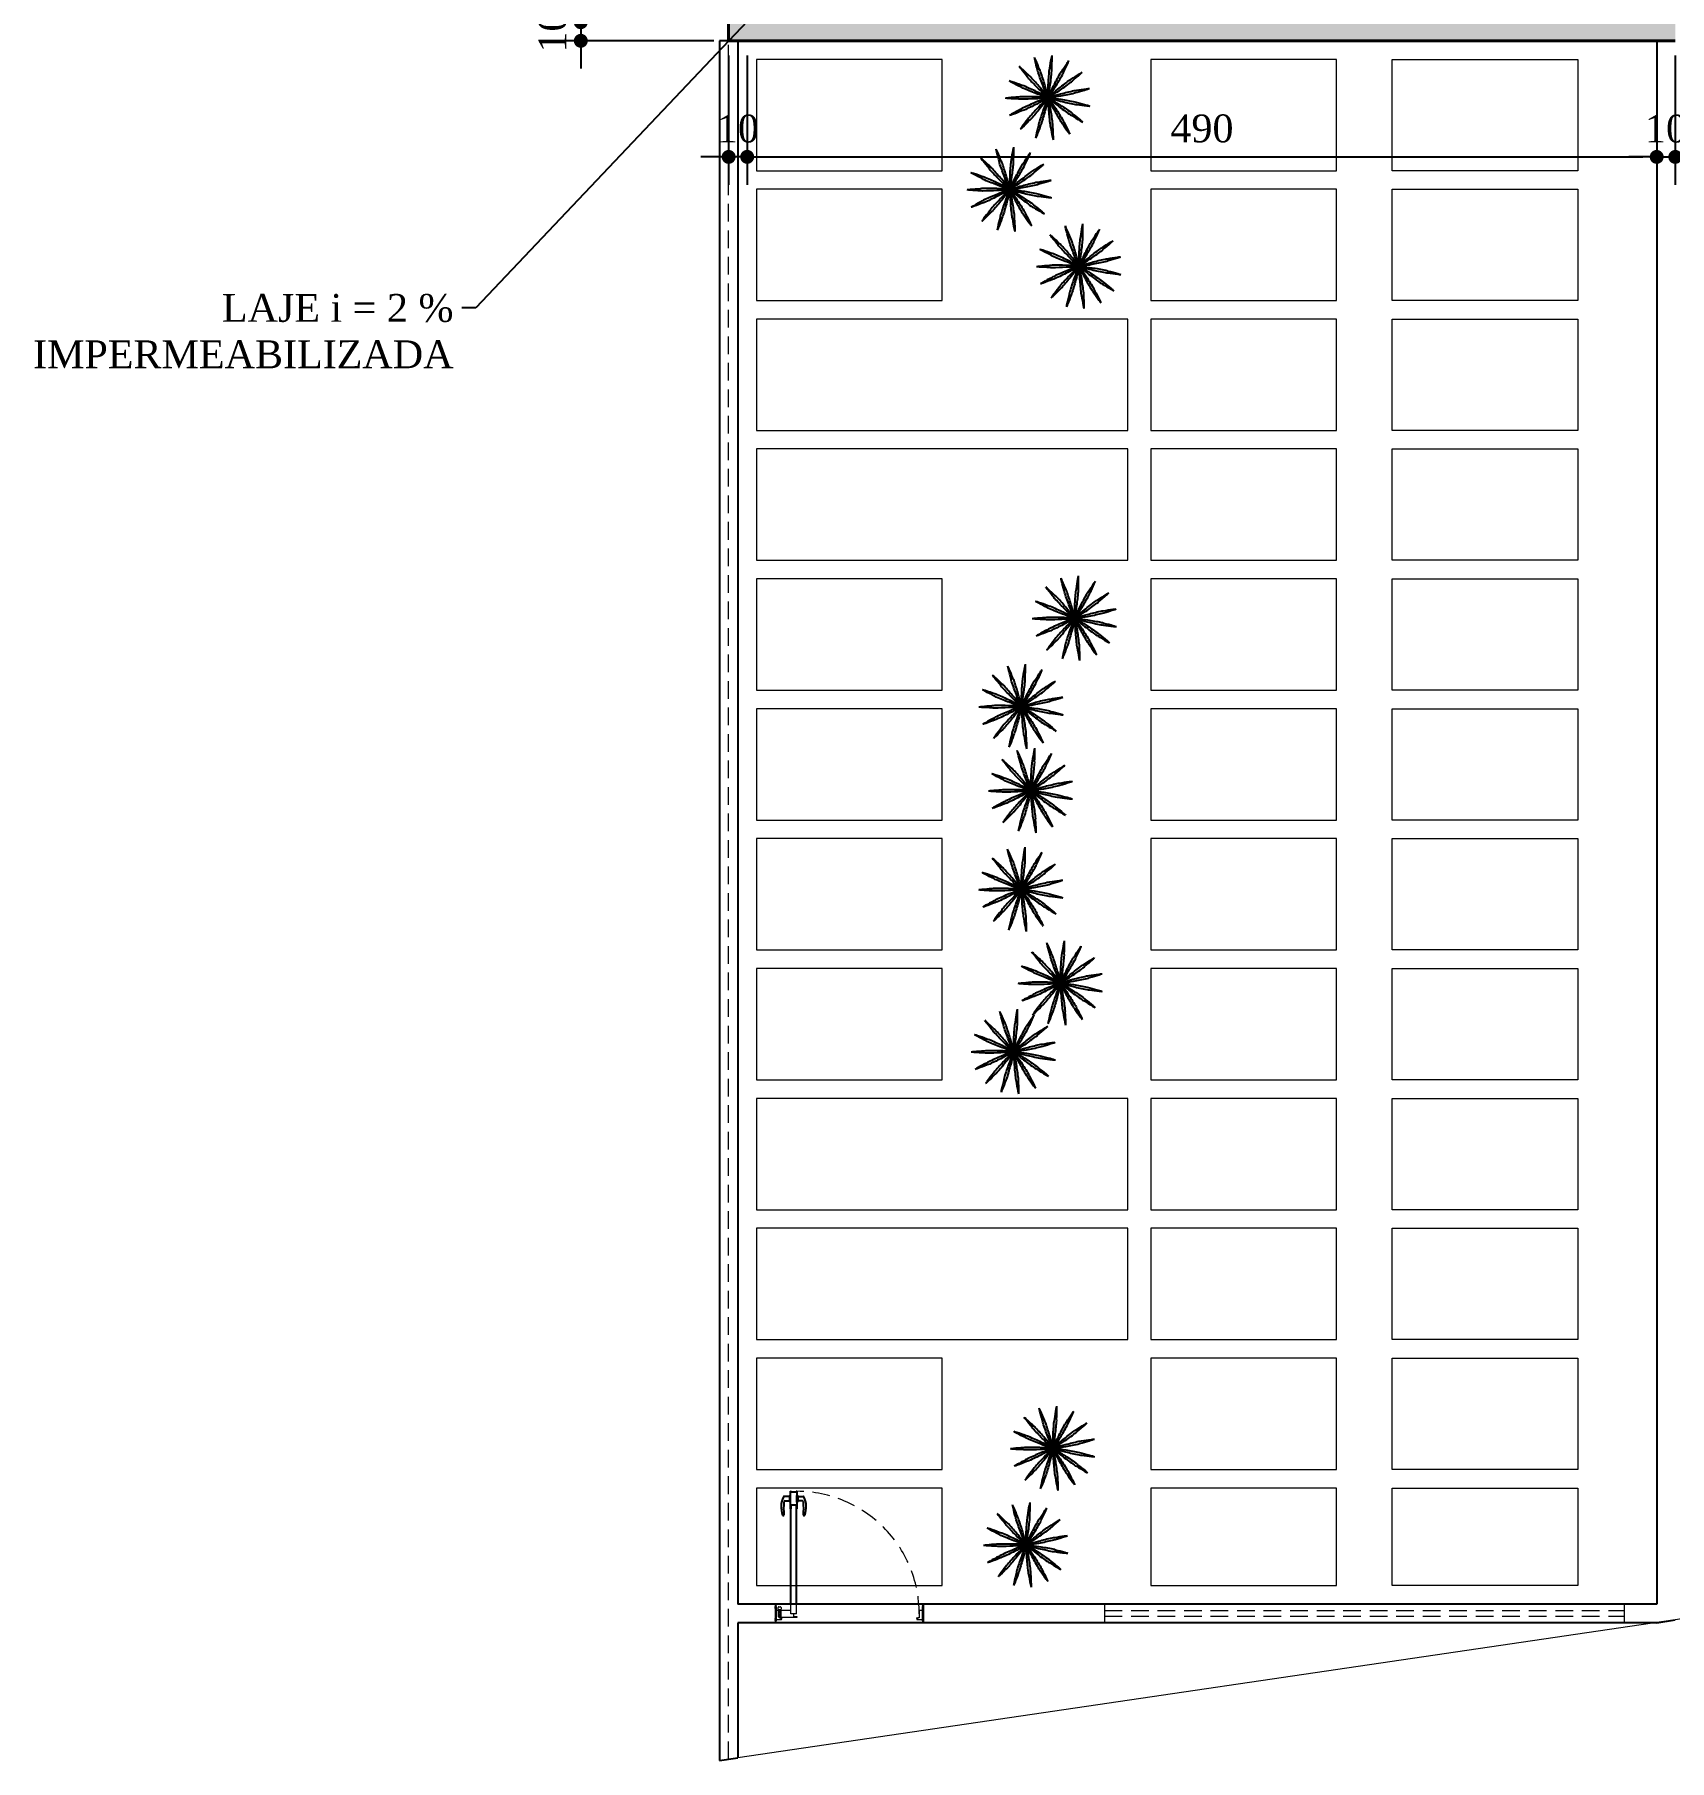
# Model space of a CAD drawing. Header units: millimetres. Extents: x 81693 to 98868, y 6565 to 11437.
# Drawn here: x 92708 to 93295, y 8517 to 9137 of the extents above; entities that cross this region are included whole.
import ezdxf
from ezdxf import colors
from ezdxf.entities.mleader import LeaderData, LeaderLine
from ezdxf.math import Vec2, Vec3

# ---------------------------------------------------------------- set-up
doc = ezdxf.new("R2010")
doc.units = ezdxf.units.MM
doc.linetypes.add('HIDDEN', pattern=[9.525, 6.35, -3.175])
for name, color, linetype, lineweight in [('Cotas', 12, 'Continuous', 5), ('Hachura', 1, 'Continuous', 9), ('Parede Corte', 4, 'Continuous', 40), ('Pilares Sub-solo', 7, 'Continuous', 70), ('Pisos Externos', 15, 'Continuous', 9), ('Projeção Janela', 15, 'HIDDEN', 9), ('Projeção Portas', 55, 'HIDDEN', 5), ('Projeção Viga', 1, 'HIDDEN', 9)]:
    doc.layers.add(name, color=color, linetype=linetype, lineweight=lineweight)
for name, color, linetype in [('Hachuria - Moveis', 1, 'Continuous'), ('MOLHO', 114, 'Continuous'), ('Piso', 55, 'Continuous')]:
    doc.layers.add(name, color=color, linetype=linetype)
doc.styles.add('Valéria', font='romantic.ttf', dxfattribs={"height": 10})
doc.dimstyles.new('Cota - 75', dxfattribs={"dimtxt": 10, "dimasz": 5, "dimexe": 10, "dimexo": 12, "dimgap": 5, "dimtad": 1, "dimlfac": 1.5, "dimzin": 9, "dimtxsty": 'Valéria', "dimblk": 'DOT', "dimcen": 0, "dimclrd": 12, "dimclre": 12, "dimclrt": 2, "dimazin": 2, "dimtfac": 1, "dimtix": 1, "dimtmove": 0, "dimatfit": 3, "dimldrblk": 'DOT', "dimfxl": 1, "dimarcsym": 0})

# ---------------------------------------------------------------- blocks, each defined once
blk = doc.blocks.new('MOLHO2')
for points in [[(-0.205, 0.41, 0.04965), (-0.231, 0.447, 0.013329), (-0.323, 0.589, 0.009979), (-0.353, 0.63, 0.607526)], [(-0.242, 0.389, -0.04965), (-0.26, 0.431, -0.013329), (-0.333, 0.583, -0.009979), (-0.353, 0.63, -0.607526)], [(-0.063, 0.454, -0.04965), (-0.063, 0.499, -0.013329), (-0.067, 0.668, -0.009979), (-0.066, 0.719, -0.607526)], [(-0.021, 0.458, 0.04965), (-0.03, 0.502, 0.013329), (-0.056, 0.669, 0.009979), (-0.066, 0.719, 0.607526)], [(0.127, 0.44, -0.04965), (0.146, 0.482, -0.013329), (0.21, 0.638, -0.009979), (0.232, 0.684, -0.607526)], [(0.167, 0.427, 0.04965), (0.177, 0.471, 0.013329), (0.221, 0.634, 0.009979), (0.232, 0.684, 0.607526)], [(-0.354, 0.291, 0.04965), (-0.393, 0.314, 0.013329), (-0.535, 0.406, 0.009979), (-0.579, 0.432, 0.607526)], [(-0.379, 0.257, -0.04965), (-0.413, 0.288, -0.013329), (-0.542, 0.397, -0.009979), (-0.579, 0.432, -0.607526)], [(0, 0, -0.009979), (-0.03, 0.041, -0.013329), (-0.122, 0.183, -0.009462), (-0.242, 0.389, -0.009462)], [(0, 0, 0.009979), (-0.02, 0.047, 0.013329), (-0.093, 0.199, 0.009462), (-0.205, 0.41, 0.009462)], [(0, 0, -0.009979), (-0.01, 0.05, -0.013329), (-0.037, 0.217, -0.009462), (-0.063, 0.454, -0.009462)], [(0, 0, 0.009979), (0.001, 0.051, 0.013329), (-0.004, 0.22, 0.009462), (-0.021, 0.458, 0.009462)], [(0, 0, -0.009979), (0.011, 0.05, -0.013329), (0.055, 0.213, -0.009462), (0.127, 0.44, -0.009462)], [(0, 0, 0.009979), (0.022, 0.046, 0.013329), (0.086, 0.202, 0.009462), (0.167, 0.427, 0.009462)], [(0, 0, -0.009979), (0.03, 0.041, -0.013329), (0.137, 0.172, -0.009462), (0.295, 0.35, -0.009462)], [(0, 0, 0.009979), (0.038, 0.033, 0.013329), (0.161, 0.15, 0.009462), (0.326, 0.322, 0.009462)], [(0.295, 0.35, -0.04965), (0.329, 0.381, -0.013329), (0.452, 0.497, -0.009979), (0.49, 0.531, -0.607526)], [(0.326, 0.322, 0.04965), (0.353, 0.358, 0.013329), (0.46, 0.49, 0.009979), (0.49, 0.531, 0.607526)], [(-0.451, 0.08, -0.04965), (-0.494, 0.095, -0.013329), (-0.656, 0.143, -0.009979), (-0.705, 0.159, -0.607526)], [(-0.442, 0.121, 0.04965), (-0.487, 0.127, 0.013329), (-0.654, 0.154, 0.009979), (-0.705, 0.159, 0.607526)], [(0, 0, -0.009979), (-0.051, 0.006, -0.013329), (-0.218, 0.032, -0.009462), (-0.451, 0.08, -0.009462)], [(0, 0, 0.009979), (-0.048, 0.017, 0.013329), (-0.21, 0.064, 0.009462), (-0.442, 0.121, 0.009462)], [(0, 0, -0.009979), (-0.044, 0.026, -0.013329), (-0.186, 0.118, -0.009462), (-0.379, 0.257, -0.009462)], [(0, 0, 0.009979), (-0.037, 0.035, 0.013329), (-0.166, 0.144, 0.009462), (-0.354, 0.291, 0.009462)], [(0, 0, -0.009979), (0.044, 0.025, -0.013329), (0.195, 0.102, -0.009462), (0.412, 0.2, -0.009462)], [(0, 0, 0.009979), (0.049, 0.015, 0.013329), (0.208, 0.071, 0.009462), (0.429, 0.161, 0.009462)], [(0, 0, -0.009979), (0.051, 0.005, -0.013329), (0.22, 0.014, -0.009462), (0.458, 0.015, -0.009462)], [(0.412, 0.2, -0.04965), (0.455, 0.214, -0.013329), (0.615, 0.271, -0.009979), (0.664, 0.285, -0.607526)], [(0.429, 0.161, 0.04965), (0.469, 0.183, 0.013329), (0.619, 0.26, 0.009979), (0.664, 0.285, 0.607526)], [(0.458, 0.015, -0.04965), (0.503, 0.01, -0.013329), (0.672, -0.003, -0.009979), (0.722, -0.009, -0.607526)], [(-0.453, -0.069, 0.04965), (-0.496, -0.082, 0.013329), (-0.66, -0.126, 0.009979), (-0.708, -0.141, 0.607526)], [(-0.445, -0.11, -0.04965), (-0.49, -0.114, -0.013329), (-0.658, -0.137, -0.009979), (-0.708, -0.141, -0.607526)], [(-0.386, -0.247, 0.04965), (-0.42, -0.277, 0.013329), (-0.552, -0.383, 0.009979), (-0.59, -0.417, 0.607526)], [(-0.362, -0.281, -0.04965), (-0.401, -0.304, -0.013329), (-0.545, -0.392, -0.009979), (-0.59, -0.417, -0.607526)], [(0, 0, 0.009979), (-0.051, -0.004, 0.013329), (-0.218, -0.027, 0.009462), (-0.453, -0.069, 0.009462)], [(0, 0, -0.009979), (-0.048, -0.015, -0.013329), (-0.212, -0.059, -0.009462), (-0.445, -0.11, -0.009462)], [(0, 0, 0.009979), (-0.045, -0.025, 0.013329), (-0.189, -0.113, 0.009462), (-0.386, -0.247, 0.009462)], [(0, 0, -0.009979), (-0.038, -0.034, -0.013329), (-0.17, -0.14, -0.009462), (-0.362, -0.281, -0.009462)], [(0, 0, 0.009979), (-0.031, -0.041, 0.013329), (-0.126, -0.18, 0.009462), (-0.252, -0.383, 0.009462)], [(0, 0, -0.009979), (-0.021, -0.046, -0.013329), (-0.098, -0.197, -0.009462), (-0.216, -0.404, -0.009462)], [(0, 0, 0.009979), (-0.012, -0.05, 0.013329), (-0.042, -0.216, 0.009462), (-0.075, -0.452, 0.009462)], [(0, 0, -0.009979), (0, -0.051, -0.013329), (-0.009, -0.22, -0.009462), (-0.033, -0.457, -0.009462)], [(0, 0, -0.009979), (0.038, -0.034, -0.013329), (0.157, -0.154, -0.009462), (0.318, -0.33, -0.009462)], [(0, 0, 0.009979), (0.05, -0.006, 0.013329), (0.219, -0.019, 0.009462), (0.457, -0.027, 0.009462)], [(0, 0, 0.009979), (0.044, -0.026, 0.013329), (0.192, -0.107, 0.009462), (0.407, -0.211, 0.009462)], [(0, 0, -0.009979), (0.048, -0.016, -0.013329), (0.206, -0.077, -0.009462), (0.425, -0.172, -0.009462)], [(0, 0, 0.009979), (0.029, -0.042, 0.013329), (0.132, -0.176, 0.009462), (0.286, -0.358, 0.009462)], [(0, 0, 0.009979), (0.01, -0.05, 0.013329), (0.049, -0.214, 0.009462), (0.116, -0.443, 0.009462)], [(0, 0, -0.009979), (0.02, -0.047, -0.013329), (0.081, -0.205, -0.009462), (0.156, -0.431, -0.009462)], [(0.407, -0.211, 0.04965), (0.45, -0.225, 0.013329), (0.608, -0.286, 0.009979), (0.656, -0.302, 0.607526)], [(0.425, -0.172, -0.04965), (0.464, -0.195, -0.013329), (0.612, -0.276, -0.009979), (0.656, -0.302, -0.607526)], [(0.457, -0.027, 0.04965), (0.503, -0.023, 0.013329), (0.672, -0.014, 0.009979), (0.722, -0.009, 0.607526)], [(-0.252, -0.383, 0.04965), (-0.271, -0.424, 0.013329), (-0.348, -0.575, 0.009979), (-0.369, -0.621, 0.607526)], [(-0.216, -0.404, -0.04965), (-0.243, -0.441, -0.013329), (-0.338, -0.58, -0.009979), (-0.369, -0.621, -0.607526)], [(-0.075, -0.452, 0.04965), (-0.075, -0.497, 0.013329), (-0.084, -0.666, 0.009979), (-0.085, -0.717, 0.607526)], [(-0.033, -0.457, -0.04965), (-0.043, -0.501, -0.013329), (-0.073, -0.668, -0.009979), (-0.085, -0.717, -0.607526)], [(0.116, -0.443, 0.04965), (0.133, -0.485, 0.013329), (0.194, -0.643, 0.009979), (0.214, -0.69, 0.607526)], [(0.156, -0.431, -0.04965), (0.165, -0.475, -0.013329), (0.205, -0.64, -0.009979), (0.214, -0.69, -0.607526)], [(0.286, -0.358, 0.04965), (0.319, -0.389, 0.013329), (0.439, -0.509, 0.009979), (0.476, -0.543, 0.607526)], [(0.318, -0.33, -0.04965), (0.344, -0.367, -0.013329), (0.447, -0.501, -0.009979), (0.476, -0.543, -0.607526)]]:
    blk.add_lwpolyline(points, format="xyb")
blk = doc.blocks.new('VEG3')
at = {"layer": 'MOLHO', "xscale": 0.6290189251151159, "yscale": 0.6290189251151159, "zscale": 0.6290189251151159}
blk.add_blockref('MOLHO2', (-0.121, 0.067), dxfattribs=at)
blk = doc.blocks.new('_Dot')
at = {"color": 0, "linetype": 'ByBlock', "lineweight": -2}
blk.add_line((-0.5, 0), (-1, 0), dxfattribs=at)
at = {"color": 0, "linetype": 'ByBlock', "const_width": 0.5}
blk.add_lwpolyline([(-0.25, 0, 1), (0.25, 0, 1)], format="xyb", close=True, dxfattribs=at)
blk = doc.blocks.new('*D274')
at = {"layer": 'Cotas', "color": 12, "lineweight": -2, "transparency": 16777216}
for p, q in [((92904.45, 9146.39), (92904.45, 9151.39)), ((92952.23, 9141.39), (92894.45, 9141.39)), ((92904.45, 9141.39), (92904.45, 9134.72)), ((92952.23, 9134.72), (92894.45, 9134.72)), ((92904.45, 9129.72), (92904.45, 9124.72))]:
    blk.add_line(p, q, dxfattribs=at)
at = {"layer": 'Defpoints', "color": 0, "transparency": 16777216}
for p in [(92964.23, 9141.39), (92904.45, 9134.72), (92964.23, 9134.72)]:
    blk.add_point(p, dxfattribs=at)
at = {"layer": 'Cotas', "color": 12, "lineweight": -2, "transparency": 16777216, "xscale": 5, "yscale": 5, "zscale": 5}
for p, rotation in [((92904.45, 9141.39), 270), ((92904.45, 9134.72), 90)]:
    blk.add_blockref('_Dot', p, dxfattribs=dict(at, rotation=rotation))
at = {"layer": 'Cotas', "color": 2, "transparency": 16777216, "insert": (92894.34, 9138.05), "char_height": 10, "attachment_point": 5, "rotation": 90, "style": 'Valéria'}
blk.add_mtext('10', dxfattribs=at)
blk = doc.blocks.new('*D275')
at = {"layer": 'Cotas', "color": 12, "lineweight": -2, "transparency": 16777216}
for p, q in [((92964.23, 9129.39), (92964.23, 9083.01)), ((93290.89, 9129.39), (93290.89, 9083.01)), ((92969.23, 9093.01), (93285.89, 9093.01))]:
    blk.add_line(p, q, dxfattribs=at)
at = {"layer": 'Defpoints', "color": 0, "transparency": 16777216}
for p in [(92964.23, 9141.39), (93290.89, 9141.39), (93290.89, 9093.01)]:
    blk.add_point(p, dxfattribs=at)
at = {"layer": 'Cotas', "color": 12, "lineweight": -2, "transparency": 16777216, "xscale": 5, "yscale": 5, "zscale": 5, "rotation": 180}
blk.add_blockref('_Dot', (92964.23, 9093.01), dxfattribs=at)
at = {"layer": 'Cotas', "color": 12, "lineweight": -2, "transparency": 16777216, "xscale": 5, "yscale": 5, "zscale": 5}
blk.add_blockref('_Dot', (93290.89, 9093.01), dxfattribs=at)
at = {"layer": 'Cotas', "color": 2, "transparency": 16777216, "insert": (93127.56, 9103.18), "char_height": 10, "attachment_point": 5, "style": 'Valéria'}
blk.add_mtext('490', dxfattribs=at)
blk = doc.blocks.new('*D276')
at = {"layer": 'Cotas', "color": 12, "lineweight": -2, "transparency": 16777216}
for p, q in [((92957.56, 9129.39), (92957.56, 9083.01)), ((92964.23, 9129.39), (92964.23, 9083.01)), ((92952.56, 9093.01), (92947.56, 9093.01)), ((92964.23, 9093.01), (92957.56, 9093.01)), ((92969.23, 9093.01), (92974.23, 9093.01))]:
    blk.add_line(p, q, dxfattribs=at)
at = {"layer": 'Defpoints', "color": 0, "transparency": 16777216}
for p in [(92957.56, 9141.39), (92964.23, 9141.39), (92957.56, 9093.01)]:
    blk.add_point(p, dxfattribs=at)
at = {"layer": 'Cotas', "color": 12, "lineweight": -2, "transparency": 16777216, "xscale": 5, "yscale": 5, "zscale": 5}
blk.add_blockref('_Dot', (92957.56, 9093.01), dxfattribs=at)
at = {"layer": 'Cotas', "color": 12, "lineweight": -2, "transparency": 16777216, "xscale": 5, "yscale": 5, "zscale": 5, "rotation": 180}
blk.add_blockref('_Dot', (92964.23, 9093.01), dxfattribs=at)
at = {"layer": 'Cotas', "color": 2, "transparency": 16777216, "insert": (92960.89, 9103.12), "char_height": 10, "attachment_point": 5, "style": 'Valéria'}
blk.add_mtext('10', dxfattribs=at)
blk = doc.blocks.new('*D277')
at = {"layer": 'Cotas', "color": 12, "lineweight": -2, "transparency": 16777216}
for p, q in [((93290.89, 9129.39), (93290.89, 9083.01)), ((93297.56, 9129.39), (93297.56, 9083.01)), ((93285.89, 9093.01), (93280.89, 9093.01)), ((93290.89, 9093.01), (93297.56, 9093.01)), ((93302.56, 9093.01), (93307.56, 9093.01))]:
    blk.add_line(p, q, dxfattribs=at)
at = {"layer": 'Defpoints', "color": 0, "transparency": 16777216}
for p in [(93290.89, 9141.39), (93297.56, 9141.39), (93297.56, 9093.01)]:
    blk.add_point(p, dxfattribs=at)
at = {"layer": 'Cotas', "color": 12, "lineweight": -2, "transparency": 16777216, "xscale": 5, "yscale": 5, "zscale": 5}
blk.add_blockref('_Dot', (93290.89, 9093.01), dxfattribs=at)
at = {"layer": 'Cotas', "color": 12, "lineweight": -2, "transparency": 16777216, "xscale": 5, "yscale": 5, "zscale": 5, "rotation": 180}
blk.add_blockref('_Dot', (93297.56, 9093.01), dxfattribs=at)
at = {"layer": 'Cotas', "color": 2, "transparency": 16777216, "insert": (93294.23, 9103.12), "char_height": 10, "attachment_point": 5, "style": 'Valéria'}
blk.add_mtext('10', dxfattribs=at)

msp = doc.modelspace()

# ---------------------------------------------------------------- hatches: boundary and pattern name
at = {"layer": 'Piso', "true_color": 0x93278f}
h = msp.add_hatch(dxfattribs=at)
h.set_pattern_fill('ANSI38', color=217, scale=0.5, angle=360)
h.set_pattern_definition([(45, (4388.3573, 2625.8758), (-1.122532015, 1.122532015), []), (135, (4388.3573, 2625.8758), (-3.367596045, 1.122532015), [3.96875, -2.38125])])
h.paths.add_polyline_path([(93297.5598, 9188.0542), (93290.8931, 9188.0542), (93290.8931, 9141.3876), (92979.4619, 9141.3876), (92972.3967, 9134.7209), (93297.5598, 9134.7209)])
h.paths.add_polyline_path([(93084.2264, 9194.7209), (92957.5598, 9194.7209), (92957.5598, 9134.7209), (92972.3967, 9134.7209), (92979.4619, 9141.3876), (92964.2264, 9141.3876), (92964.2264, 9188.0542), (92964.2264, 9191.3876), (92967.5598, 9191.3876), (92967.5598, 9188.0542), (93084.2264, 9188.0542)])
h.paths.add_polyline_path([(92967.5598, 9191.3876), (92964.2264, 9191.3876), (92964.4487, 9188.0542), (92967.3375, 9188.0542)], flags=17)
h.paths.add_polyline_path([(92964.2264, 9191.3876), (92964.2264, 9188.0542), (92964.4487, 9188.0542)], flags=16)
h.paths.add_polyline_path([(92967.5598, 9191.3876), (92967.3375, 9188.0542), (92967.5598, 9188.0542)], flags=17)

# ---------------------------------------------------------------- linework, layer by layer
at = {"color": 1}
for p, q in [((92979.4131, 8611.645), (92977.3679, 8611.645)), ((92977.8565, 8610.1117), (92979.4131, 8610.1117)), ((92979.4131, 8611.8117), (92979.4131, 8610.1117)), ((92979.4131, 8610.1117), (92979.4131, 8609.945)), ((92979.4864, 8611.8784), (92979.4798, 8611.8784)), ((92979.4798, 8609.8784), (92979.4864, 8609.8784)), ((92979.7464, 8607.2384), (92979.7464, 8613.545)), ((92979.7464, 8613.545), (92980.0083, 8613.545)), ((92979.7464, 8609.6717), (92979.7464, 8612.085)), ((92981.9798, 8608.5384), (92979.8464, 8608.5384)), ((92979.8464, 8608.5384), (92979.8464, 8607.2384)), ((92979.8521, 8573.0118), (92979.8521, 8608.5384)), ((92980.0083, 8613.545), (92980.0083, 8613.4117)), ((92980.0083, 8613.4117), (92980.2531, 8613.4117)), ((92980.2531, 8613.4117), (92980.2731, 8613.3917)), ((92980.2731, 8613.3917), (92980.2931, 8613.4117)), ((92980.2931, 8613.4117), (92980.3131, 8613.3917)), ((92980.3131, 8613.3917), (92980.3331, 8613.4117)), ((92980.3331, 8613.4117), (92980.3531, 8613.3917)), ((92980.3531, 8613.3917), (92980.3731, 8613.4117)), ((92980.3731, 8613.4117), (92980.3931, 8613.3917)), ((92980.3931, 8613.3917), (92980.4131, 8613.4117)), ((92980.4131, 8613.4117), (92980.4331, 8613.3917)), ((92980.4331, 8613.3917), (92980.4531, 8613.4117)), ((92980.4531, 8613.4117), (92980.4731, 8613.3917)), ((92980.4731, 8613.3917), (92980.4931, 8613.4117)), ((92980.4931, 8613.4117), (92980.5131, 8613.3917)), ((92980.5131, 8613.3917), (92980.5331, 8613.4117)), ((92980.5331, 8613.4117), (92980.5531, 8613.3917)), ((92980.5531, 8613.3917), (92980.5731, 8613.4117)), ((92980.5731, 8613.4117), (92980.5931, 8613.3917)), ((92980.5931, 8613.3917), (92980.6131, 8613.4117)), ((92980.6131, 8613.4117), (92980.6331, 8613.3917)), ((92980.6331, 8613.3917), (92980.6531, 8613.4117)), ((92980.6531, 8613.4117), (92980.6731, 8613.3917)), ((92980.6731, 8613.3917), (92980.6931, 8613.4117)), ((92980.6931, 8613.4117), (92980.7131, 8613.3917)), ((92980.7131, 8613.3917), (92980.7331, 8613.4117)), ((92980.7331, 8613.4117), (92981.0931, 8613.4117)), ((92981.0931, 8613.4117), (92981.1131, 8613.3917)), ((92981.1131, 8613.3917), (92981.1331, 8613.4117)), ((92981.1331, 8613.4117), (92981.1531, 8613.3917)), ((92981.1531, 8613.3917), (92981.1731, 8613.4117)), ((92981.1731, 8613.4117), (92981.1931, 8613.3917)), ((92981.1931, 8613.3917), (92981.2131, 8613.4117)), ((92981.2131, 8613.4117), (92981.2331, 8613.3917)), ((92981.2331, 8613.3917), (92981.2531, 8613.4117)), ((92981.2531, 8613.4117), (92981.2731, 8613.3917)), ((92981.2731, 8613.3917), (92981.2931, 8613.4117)), ((92981.2931, 8613.4117), (92981.3131, 8613.3917)), ((92981.3131, 8613.3917), (92981.3331, 8613.4117)), ((92981.3331, 8613.4117), (92981.3531, 8613.3917)), ((92981.3531, 8613.3917), (92981.3731, 8613.4117)), ((92981.3731, 8613.4117), (92981.3931, 8613.3917)), ((92981.3931, 8613.3917), (92981.4131, 8613.4117)), ((92981.4131, 8613.4117), (92981.4331, 8613.3917)), ((92981.4331, 8613.3917), (92981.4531, 8613.4117)), ((92981.4531, 8613.4117), (92981.4731, 8613.3917)), ((92981.4731, 8613.3917), (92981.4931, 8613.4117)), ((92981.4931, 8613.4117), (92981.5131, 8613.3917)), ((92981.5131, 8613.3917), (92981.5331, 8613.4117)), ((92981.5331, 8613.4117), (92981.5531, 8613.3917)), ((92981.5531, 8613.3917), (92981.5731, 8613.4117)), ((92981.5731, 8613.4117), (92981.8179, 8613.4117)), ((92981.8179, 8613.4117), (92981.8179, 8613.545)), ((92981.8179, 8613.545), (92982.0798, 8613.545)), ((92981.9731, 8573.0118), (92981.9731, 8608.5384)), ((92981.9798, 8607.2384), (92981.9798, 8608.5384)), ((92982.0798, 8613.545), (92982.0798, 8607.2384)), ((92982.0798, 8609.6717), (92982.0798, 8612.085)), ((92982.3398, 8611.8784), (92982.3464, 8611.8784)), ((92982.3464, 8609.8784), (92982.3398, 8609.8784)), ((92982.4131, 8611.8117), (92982.4131, 8610.1117)), ((92982.4131, 8611.645), (92984.4583, 8611.645)), ((92983.9697, 8610.1117), (92982.4131, 8610.1117)), ((92982.4131, 8610.1117), (92982.4131, 8609.945)), ((92977.1137, 8604.8784), (92977.2572, 8604.8784)), ((92979.8464, 8607.2384), (92979.7464, 8607.2384)), ((92982.0798, 8607.2384), (92981.9798, 8607.2384)), ((92984.7125, 8604.8784), (92984.569, 8604.8784))]:
    msp.add_line(p, q, dxfattribs=at)
for centre, radius, start, end in [((92984.4825, 8607.9755), 8.0968, 153.7941705, 201.6799294), ((92977.368, 8611.4782), 0.1668, 90.0370053, 154.1279348), ((93000.7345, 8607.3801), 23.4265, 174.2728499, 185.6768165), ((92977.8566, 8609.6782), 0.4335, 90.0184767, 174.7479345), ((92979.4798, 8611.8117), 0.0667, 90, 180), ((92979.4798, 8609.945), 0.0667, 180, 270), ((92979.4864, 8611.9384), 0.06, 270, 0), ((92979.4864, 8609.8184), 0.06, 0, 90), ((92979.7198, 8611.9384), 0.1733, 90, 180), ((92979.7198, 8609.8184), 0.1733, 180, 270), ((92979.7198, 8612.085), 0.0267, 360, 90), ((92979.7198, 8609.6717), 0.0267, 270, 0), ((92982.1064, 8612.085), 0.0267, 90, 180), ((92982.1064, 8609.6717), 0.0267, 180, 270), ((92982.1064, 8611.9384), 0.1733, 0, 90), ((92982.1064, 8609.8184), 0.1733, 270, 0), ((92982.3398, 8611.9384), 0.06, 180, 270), ((92982.3398, 8609.8184), 0.06, 90, 180), ((92982.3464, 8611.8117), 0.0667, 0, 90), ((92982.3464, 8609.945), 0.0667, 270, 0), ((92983.9696, 8609.6782), 0.4335, 5.2520655, 89.9815233), ((92961.0917, 8607.3801), 23.4265, 354.3231835, 5.7271501), ((92984.4582, 8611.4782), 0.1668, 25.8720652, 89.9629947), ((92977.3437, 8607.9755), 8.0968, 338.3200706, 26.2058295), ((92977.1138, 8605.0452), 0.1668, 201.3945306, 269.9582195), ((92977.2571, 8605.0451), 0.1667, 270.0228097, 6.1120607), ((92984.5691, 8605.0451), 0.1667, 173.8879393, 269.9771903), ((92984.7124, 8605.0452), 0.1668, 270.0417805, 338.6054694)]:
    msp.add_arc(centre, radius, start, end, dxfattribs=at)
at = {"layer": 'Hachuria - Moveis'}
for p, q in [((92957.5598, 9134.7209), (92954.2264, 9134.7209)), ((92954.2264, 9134.7209), (92954.2264, 8516.8288)), ((92960.8931, 9134.7209), (92960.8931, 8573.0118)), ((93290.8931, 9134.7209), (93290.8931, 8573.0118)), ((93290.8931, 8573.0118), (92960.8931, 8573.0118)), ((92960.8931, 8566.3452), (92960.8931, 8517.824)), ((93290.8931, 8566.3452), (92960.8931, 8566.3452)), ((93290.8931, 8566.3452), (93297.5598, 8567.3254)), ((92954.2264, 8516.8288), (92960.8931, 8517.824))]:
    msp.add_line(p, q, dxfattribs=at)
at = {"layer": 'Parede Corte'}
for p, q in [((92957.5598, 9134.7209), (92957.5598, 9194.7209)), ((93297.5598, 9134.7209), (92957.5598, 9134.7209))]:
    msp.add_line(p, q, dxfattribs=at)
at = {"layer": 'Pisos Externos'}
msp.add_line((93947.5646, 8662.8982), (92960.8931, 8517.824), dxfattribs=at)
for points in [[(92967.5598, 9088.0542), (93034.2264, 9088.0542), (93034.2264, 9128.0542), (92967.5598, 9128.0542)], [(93109.2264, 9088.0542), (93175.8931, 9088.0542), (93175.8931, 9128.0542), (93109.2264, 9128.0542)], [(93262.5598, 9088.0542), (93195.8931, 9088.0542), (93195.8931, 9128.0542), (93262.5598, 9128.0542)], [(92967.5598, 9041.3876), (93034.2264, 9041.3876), (93034.2264, 9081.3876), (92967.5598, 9081.3876)], [(93109.2264, 9041.3876), (93175.8931, 9041.3876), (93175.8931, 9081.3876), (93109.2264, 9081.3876)], [(93262.5598, 9041.3876), (93195.8931, 9041.3876), (93195.8931, 9081.3876), (93262.5598, 9081.3876)], [(92967.5598, 8994.7209), (93100.8931, 8994.7209), (93100.8931, 9034.7209), (92967.5598, 9034.7209)], [(93109.2264, 8994.7209), (93175.8931, 8994.7209), (93175.8931, 9034.7209), (93109.2264, 9034.7209)], [(93262.5598, 8994.7209), (93195.8931, 8994.7209), (93195.8931, 9034.7209), (93262.5598, 9034.7209)], [(92967.5598, 8948.0542), (93100.8931, 8948.0542), (93100.8931, 8988.0542), (92967.5598, 8988.0542)], [(93109.2264, 8948.0542), (93175.8931, 8948.0542), (93175.8931, 8988.0542), (93109.2264, 8988.0542)], [(93262.5598, 8948.0542), (93195.8931, 8948.0542), (93195.8931, 8988.0542), (93262.5598, 8988.0542)], [(92967.5598, 8901.3876), (93034.2264, 8901.3876), (93034.2264, 8941.3876), (92967.5598, 8941.3876)], [(93109.2264, 8901.3876), (93175.8931, 8901.3876), (93175.8931, 8941.3876), (93109.2264, 8941.3876)], [(93262.5598, 8901.3876), (93195.8931, 8901.3876), (93195.8931, 8941.3876), (93262.5598, 8941.3876)], [(92967.5598, 8854.7209), (93034.2264, 8854.7209), (93034.2264, 8894.7209), (92967.5598, 8894.7209)], [(93109.2264, 8854.7209), (93175.8931, 8854.7209), (93175.8931, 8894.7209), (93109.2264, 8894.7209)], [(93262.5598, 8854.7209), (93195.8931, 8854.7209), (93195.8931, 8894.7209), (93262.5598, 8894.7209)], [(92967.5598, 8808.0542), (93034.2264, 8808.0542), (93034.2264, 8848.0542), (92967.5598, 8848.0542)], [(93109.2264, 8808.0542), (93175.8931, 8808.0542), (93175.8931, 8848.0542), (93109.2264, 8848.0542)], [(93262.5598, 8808.0542), (93195.8931, 8808.0542), (93195.8931, 8848.0542), (93262.5598, 8848.0542)], [(92967.5598, 8761.3876), (93034.2264, 8761.3876), (93034.2264, 8801.3876), (92967.5598, 8801.3876)], [(93109.2264, 8761.3876), (93175.8931, 8761.3876), (93175.8931, 8801.3876), (93109.2264, 8801.3876)], [(93262.5598, 8761.3876), (93195.8931, 8761.3876), (93195.8931, 8801.3876), (93262.5598, 8801.3876)], [(92967.5598, 8714.7209), (93100.8931, 8714.7209), (93100.8931, 8754.7209), (92967.5598, 8754.7209)], [(93109.2264, 8714.7209), (93175.8931, 8714.7209), (93175.8931, 8754.7209), (93109.2264, 8754.7209)], [(93262.5598, 8714.7209), (93195.8931, 8714.7209), (93195.8931, 8754.7209), (93262.5598, 8754.7209)], [(92967.5598, 8668.0542), (93100.8931, 8668.0542), (93100.8931, 8708.0542), (92967.5598, 8708.0542)], [(93109.2264, 8668.0542), (93175.8931, 8668.0542), (93175.8931, 8708.0542), (93109.2264, 8708.0542)], [(93262.5598, 8668.0542), (93195.8931, 8668.0542), (93195.8931, 8708.0542), (93262.5598, 8708.0542)], [(92967.5598, 8621.3876), (93034.2264, 8621.3876), (93034.2264, 8661.3876), (92967.5598, 8661.3876)], [(93109.2264, 8621.3876), (93175.8931, 8621.3876), (93175.8931, 8661.3876), (93109.2264, 8661.3876)], [(93262.5598, 8621.3876), (93195.8931, 8621.3876), (93195.8931, 8661.3876), (93262.5598, 8661.3876)], [(92967.5598, 8579.6785), (93034.2264, 8579.6785), (93034.2264, 8614.7209), (92967.5598, 8614.7209)], [(93109.2264, 8579.6785), (93175.8931, 8579.6785), (93175.8931, 8614.7209), (93109.2264, 8614.7209)], [(93262.5598, 8579.6785), (93195.8931, 8579.6785), (93195.8931, 8614.7209), (93262.5598, 8614.7209)]]:
    msp.add_lwpolyline(points, close=True, dxfattribs=at)
at = {"layer": 'Projeção Janela'}
for p, q in [((92974.2264, 8573.0118), (92974.2264, 8566.3452)), ((92974.2264, 8572.3452), (92974.2264, 8571.5252)), ((92974.6931, 8572.3452), (92974.2264, 8572.3452)), ((92974.2264, 8571.5252), (92974.2264, 8571.5252)), ((92974.2598, 8571.4918), (92974.2598, 8571.4918)), ((92974.2598, 8571.4918), (92974.2931, 8571.4918)), ((92974.2931, 8571.4918), (92974.2931, 8571.4918)), ((92974.3264, 8571.9452), (92974.3264, 8572.2118)), ((92974.3264, 8572.2118), (92974.3264, 8572.2118)), ((92974.3264, 8571.9452), (92974.3264, 8571.9452)), ((92974.3264, 8571.5252), (92974.3264, 8571.8118)), ((92974.3264, 8571.8118), (92974.5931, 8571.8118)), ((92974.3264, 8571.5252), (92974.3264, 8571.5252)), ((92974.3598, 8572.2452), (92974.3598, 8572.2452)), ((92974.3598, 8572.2452), (92974.6354, 8572.2452)), ((92974.6354, 8571.9118), (92974.3598, 8571.9118)), ((92974.3598, 8571.9118), (92974.3598, 8571.9118)), ((92974.5931, 8571.8118), (92974.5931, 8571.8118)), ((92974.6264, 8571.7785), (92974.6264, 8571.7785)), ((92974.6264, 8571.7785), (92974.6264, 8567.5452)), ((92974.6354, 8572.2452), (92974.6687, 8572.2118)), ((92974.6687, 8571.9452), (92974.6354, 8571.9118)), ((92974.6687, 8572.2118), (92974.7264, 8572.2452)), ((92974.7264, 8571.9118), (92974.6687, 8571.9452)), ((92974.6931, 8572.3452), (92974.6931, 8572.3452)), ((92974.7264, 8572.2452), (92974.7264, 8572.3118)), ((92974.7264, 8572.3118), (92974.7264, 8572.3118)), ((92974.7264, 8570.6585), (92974.7264, 8571.9118)), ((92975.7598, 8570.6585), (92974.7264, 8570.6585)), ((92975.3664, 8571.2094, 12.6667), (92975.3664, 8571.8094, 12.6667)), ((92975.4864, 8570.1518), (92975.4864, 8570.5585)), ((92975.4864, 8570.5585), (92975.6464, 8570.5585)), ((92975.5031, 8570.144, 12.6667), (92975.5031, 8570.5107, 12.6667)), ((92975.5364, 8570.544, 12.6667), (92975.6098, 8570.544, 12.6667)), ((92975.5664, 8572.0094, 12.6667), (92976.1664, 8572.0094, 12.6667)), ((92975.6431, 8571.0094, 12.6667), (92975.5664, 8571.0094, 12.6667)), ((92975.6431, 8570.5107, 12.6667), (92975.6431, 8570.3607, 12.6667)), ((92975.6464, 8570.5585), (92975.6464, 8570.3785)), ((92975.7598, 8570.4216), (92975.7598, 8570.6585)), ((92975.7764, 8570.3879, 12.6667), (92975.7764, 8570.876, 12.6667)), ((92975.9564, 8570.876, 12.6667), (92975.9564, 8570.3274, 12.6667)), ((92979.8521, 8570.6585), (92975.9731, 8570.6585)), ((92975.9731, 8570.6585), (92975.9731, 8570.3966)), ((92976.0864, 8570.3918), (92976.0864, 8570.5585)), ((92976.0864, 8570.5585), (92976.2464, 8570.5585)), ((92976.1664, 8571.0094, 12.6667), (92976.0898, 8571.0094, 12.6667)), ((92976.2464, 8570.5585), (92976.2464, 8570.1518)), ((92976.3664, 8571.8094, 12.6667), (92976.3664, 8571.2094, 12.6667)), ((92979.8521, 8569.4918), (92979.8521, 8573.0118)), ((92981.9731, 8569.4918), (92981.9731, 8573.0118)), ((93027.0598, 8570.6585), (93026.0264, 8570.6585)), ((93026.0264, 8570.6585), (93026.0264, 8568.1252)), ((93027.5598, 8572.3452), (93027.0598, 8572.3452)), ((93027.0598, 8572.3452), (93027.0598, 8572.2452)), ((93027.0598, 8572.2452), (93027.1175, 8572.2118)), ((93027.1175, 8571.9452), (93027.0598, 8571.9118)), ((93027.0598, 8571.9118), (93027.0598, 8570.6585)), ((93027.1175, 8572.2118), (93027.1508, 8572.2452)), ((93027.1508, 8571.9118), (93027.1175, 8571.9452)), ((93027.1508, 8572.2452), (93027.4264, 8572.2452)), ((93027.4264, 8571.9118), (93027.1508, 8571.9118)), ((93027.1598, 8567.5452), (93027.1598, 8571.8118)), ((93027.1598, 8571.8118), (93027.4598, 8571.8118)), ((93027.4598, 8572.2118), (93027.4598, 8571.9452)), ((93027.4598, 8571.8118), (93027.4598, 8571.5118)), ((93027.4931, 8571.4785), (93027.5264, 8571.4785)), ((93027.5598, 8573.0118), (93027.5598, 8566.3452)), ((93027.5598, 8571.5118), (93027.5598, 8572.3452)), ((93092.5598, 8573.0118), (93092.5598, 8566.3452)), ((93092.5598, 8570.6785), (93279.2264, 8570.6785)), ((93279.2264, 8573.0118), (93279.2264, 8566.3452)), ((92974.2264, 8567.8318), (92974.2264, 8567.8318)), ((92974.2264, 8567.8318), (92974.2264, 8567.0118)), ((92974.2264, 8567.0118), (92974.6931, 8567.0118)), ((92974.2931, 8567.8652), (92974.2598, 8567.8652)), ((92974.2598, 8567.8652), (92974.2598, 8567.8652)), ((92974.2931, 8567.8652), (92974.2931, 8567.8652)), ((92974.3264, 8567.5452), (92974.3264, 8567.8318)), ((92974.3264, 8567.8318), (92974.3264, 8567.8318)), ((92974.6264, 8567.5452), (92974.3264, 8567.5452)), ((92974.3264, 8567.1452), (92974.3264, 8567.4118)), ((92974.3264, 8567.4118), (92974.3264, 8567.4118)), ((92974.3264, 8567.1452), (92974.3264, 8567.1452)), ((92974.3598, 8567.4452), (92974.3598, 8567.4452)), ((92974.3598, 8567.4452), (92974.6354, 8567.4452)), ((92974.6354, 8567.1118), (92974.3598, 8567.1118)), ((92974.3598, 8567.1118), (92974.3598, 8567.1118)), ((92974.6354, 8567.4452), (92974.6687, 8567.4118)), ((92974.6687, 8567.1452), (92974.6354, 8567.1118)), ((92974.6687, 8567.4118), (92974.7264, 8567.4452)), ((92974.7264, 8567.1118), (92974.6687, 8567.1452)), ((92974.6931, 8567.0118), (92974.6931, 8567.0118)), ((92974.7264, 8567.4452), (92976.3464, 8567.4452)), ((92974.7264, 8567.0452), (92974.7264, 8567.1118)), ((92974.7264, 8567.0452), (92974.7264, 8567.0452)), ((92975.4664, 8570.1318), (92975.4864, 8570.1518)), ((92975.4864, 8570.1118), (92975.4664, 8570.1318)), ((92975.4664, 8570.0918), (92975.4864, 8570.1118)), ((92975.4864, 8570.0718), (92975.4664, 8570.0918)), ((92975.4664, 8570.0518), (92975.4864, 8570.0718)), ((92975.4864, 8570.0318), (92975.4664, 8570.0518)), ((92975.4664, 8570.0118), (92975.4864, 8570.0318)), ((92975.4864, 8569.9918), (92975.4664, 8570.0118)), ((92975.4664, 8569.9718), (92975.4864, 8569.9918)), ((92975.4864, 8569.9518), (92975.4664, 8569.9718)), ((92975.4664, 8569.9318), (92975.4864, 8569.9518)), ((92975.4864, 8569.9118), (92975.4664, 8569.9318)), ((92975.4664, 8569.8918), (92975.4864, 8569.9118)), ((92975.4864, 8569.8718), (92975.4664, 8569.8918)), ((92975.4664, 8569.8518), (92975.4864, 8569.8718)), ((92975.4864, 8569.8318), (92975.4664, 8569.8518)), ((92975.4664, 8569.8118), (92975.4864, 8569.8318)), ((92975.4864, 8569.7918), (92975.4664, 8569.8118)), ((92975.4664, 8569.7718), (92975.4864, 8569.7918)), ((92975.4864, 8569.7518), (92975.4664, 8569.7718)), ((92975.4664, 8569.7318), (92975.4864, 8569.7518)), ((92975.4864, 8569.7118), (92975.4664, 8569.7318)), ((92975.4664, 8569.6918), (92975.4864, 8569.7118)), ((92975.4864, 8569.6718), (92975.4664, 8569.6918)), ((92975.4664, 8569.4918), (92975.4864, 8569.5118)), ((92975.4864, 8569.4718), (92975.4664, 8569.4918)), ((92975.4664, 8569.2918), (92975.4864, 8569.3118)), ((92975.4864, 8569.2718), (92975.4664, 8569.2918)), ((92975.4664, 8569.2518), (92975.4864, 8569.2718)), ((92975.4864, 8569.2318), (92975.4664, 8569.2518)), ((92975.4664, 8569.2118), (92975.4864, 8569.2318)), ((92975.4864, 8569.1918), (92975.4664, 8569.2118)), ((92975.4664, 8569.1718), (92975.4864, 8569.1918)), ((92975.4864, 8569.1518), (92975.4664, 8569.1718)), ((92975.4664, 8569.1318), (92975.4864, 8569.1518)), ((92975.4864, 8569.1118), (92975.4664, 8569.1318)), ((92975.4664, 8569.0918), (92975.4864, 8569.1118)), ((92975.4864, 8569.0718), (92975.4664, 8569.0918)), ((92975.4664, 8569.0518), (92975.4864, 8569.0718)), ((92975.4864, 8569.0318), (92975.4664, 8569.0518)), ((92975.4664, 8569.0118), (92975.4864, 8569.0318)), ((92975.4864, 8568.9918), (92975.4664, 8569.0118)), ((92975.4664, 8568.9718), (92975.4864, 8568.9918)), ((92975.4864, 8568.9518), (92975.4664, 8568.9718)), ((92975.4664, 8568.9318), (92975.4864, 8568.9518)), ((92975.4864, 8568.9118), (92975.4664, 8568.9318)), ((92975.4664, 8568.8918), (92975.4864, 8568.9118)), ((92975.4864, 8568.8718), (92975.4664, 8568.8918)), ((92975.4664, 8568.8518), (92975.4864, 8568.8718)), ((92975.4864, 8568.8318), (92975.4664, 8568.8518)), ((92975.4864, 8569.5118), (92975.4864, 8569.6718)), ((92975.4864, 8569.3118), (92975.4864, 8569.4718)), ((92975.4864, 8568.4252), (92975.4864, 8568.8318)), ((92975.6464, 8568.4252), (92975.4864, 8568.4252)), ((92975.5364, 8570.1107, 12.6667), (92975.5031, 8570.144, 12.6667)), ((92975.5031, 8568.844, 12.6667), (92975.5364, 8568.8774, 12.6667)), ((92975.5031, 8568.4774, 12.6667), (92975.5031, 8568.844, 12.6667)), ((92975.5364, 8569.894, 12.6667), (92975.5364, 8570.1107, 12.6667)), ((92975.5698, 8569.8607, 12.6667), (92975.5364, 8569.894, 12.6667)), ((92975.5364, 8569.8274, 12.6667), (92975.5698, 8569.8607, 12.6667)), ((92975.5364, 8569.5869, 12.6667), (92975.5364, 8569.8274, 12.6667)), ((92975.5364, 8569.1607, 12.6667), (92975.5364, 8569.3968, 12.6667)), ((92975.5698, 8569.1274, 12.6667), (92975.5364, 8569.1607, 12.6667)), ((92975.5364, 8569.094, 12.6667), (92975.5698, 8569.1274, 12.6667)), ((92975.5364, 8568.8774, 12.6667), (92975.5364, 8569.094, 12.6667)), ((92975.6098, 8568.444, 12.6667), (92975.5364, 8568.444, 12.6667)), ((92975.6431, 8568.6274, 12.6667), (92975.6431, 8568.4774, 12.6667)), ((92975.6464, 8570.3785), (92975.6464, 8570.3785)), ((92975.6464, 8568.6052), (92975.6464, 8568.6052)), ((92975.6464, 8568.6052), (92975.6464, 8568.4252)), ((92975.7598, 8568.5664), (92975.6776, 8568.6218)), ((92975.6776, 8568.6218), (92975.6776, 8568.6218)), ((92975.678, 8570.3622), (92975.7598, 8570.4216)), ((92975.678, 8570.3622), (92975.678, 8570.3622)), ((92975.6951, 8570.3331, 12.6667), (92975.7764, 8570.3879, 12.6667)), ((92975.7764, 8568.6001, 12.6667), (92975.6951, 8568.655, 12.6667)), ((92975.7598, 8568.1252), (92975.7598, 8568.5664)), ((92976.2764, 8568.1252), (92975.7598, 8568.1252)), ((92975.7764, 8568.394, 12.6667), (92975.7764, 8568.6001, 12.6667)), ((92975.9564, 8568.4936, 12.6667), (92975.8333, 8568.3705, 12.6667)), ((92975.9564, 8570.3274, 12.6667), (92975.9231, 8570.294, 12.6667)), ((92975.9231, 8570.294, 12.6667), (92975.9231, 8568.694, 12.6667)), ((92975.9231, 8568.694, 12.6667), (92975.9564, 8568.6607, 12.6667)), ((92975.9564, 8568.6607, 12.6667), (92975.9564, 8568.4936, 12.6667)), ((92975.9731, 8570.3966), (92976.0345, 8570.3642)), ((92976.0345, 8568.6195), (92975.9731, 8568.5871)), ((92975.9731, 8568.5871), (92975.9731, 8568.3252)), ((92975.9731, 8568.3252), (92982.2131, 8568.3252)), ((92976.0864, 8568.4252), (92976.0864, 8568.5918)), ((92976.2464, 8568.4252), (92976.0864, 8568.4252)), ((92976.2264, 8567.8918), (92976.2264, 8568.0585)), ((92976.2264, 8568.0585), (92976.3098, 8568.0585)), ((92976.5931, 8567.8918), (92976.2264, 8567.8918)), ((92976.2464, 8570.1518), (92976.2664, 8570.1318)), ((92976.2664, 8570.1318), (92976.2464, 8570.1118)), ((92976.2464, 8570.1118), (92976.2664, 8570.0918)), ((92976.2664, 8570.0918), (92976.2464, 8570.0718)), ((92976.2464, 8570.0718), (92976.2664, 8570.0518)), ((92976.2664, 8570.0518), (92976.2464, 8570.0318)), ((92976.2464, 8570.0318), (92976.2664, 8570.0118)), ((92976.2664, 8570.0118), (92976.2464, 8569.9918)), ((92976.2464, 8569.9918), (92976.2664, 8569.9718)), ((92976.2664, 8569.9718), (92976.2464, 8569.9518)), ((92976.2464, 8569.9518), (92976.2664, 8569.9318)), ((92976.2664, 8569.9318), (92976.2464, 8569.9118)), ((92976.2464, 8569.9118), (92976.2664, 8569.8918)), ((92976.2664, 8569.8918), (92976.2464, 8569.8718)), ((92976.2464, 8569.8718), (92976.2664, 8569.8518)), ((92976.2664, 8569.8518), (92976.2464, 8569.8318)), ((92976.2464, 8569.8318), (92976.2664, 8569.8118)), ((92976.2664, 8569.8118), (92976.2464, 8569.7918)), ((92976.2464, 8569.7918), (92976.2664, 8569.7718)), ((92976.2664, 8569.7718), (92976.2464, 8569.7518)), ((92976.2464, 8569.7518), (92976.2664, 8569.7318)), ((92976.2664, 8569.7318), (92976.2464, 8569.7118)), ((92976.2464, 8569.7118), (92976.2664, 8569.6918)), ((92976.2664, 8569.6918), (92976.2464, 8569.6718)), ((92976.2464, 8569.6718), (92976.2464, 8569.5118)), ((92976.2464, 8569.5118), (92976.2664, 8569.4918)), ((92976.2664, 8569.4918), (92976.2464, 8569.4718)), ((92976.2464, 8569.4718), (92976.2464, 8569.3118)), ((92976.2464, 8569.3118), (92976.2664, 8569.2918)), ((92976.2664, 8569.2918), (92976.2464, 8569.2718)), ((92976.2464, 8569.2718), (92976.2664, 8569.2518)), ((92976.2664, 8569.2518), (92976.2464, 8569.2318)), ((92976.2464, 8569.2318), (92976.2664, 8569.2118)), ((92976.2664, 8569.2118), (92976.2464, 8569.1918)), ((92976.2464, 8569.1918), (92976.2664, 8569.1718)), ((92976.2664, 8569.1718), (92976.2464, 8569.1518)), ((92976.2464, 8569.1518), (92976.2664, 8569.1318)), ((92976.2664, 8569.1318), (92976.2464, 8569.1118)), ((92976.2464, 8569.1118), (92976.2664, 8569.0918)), ((92976.2664, 8569.0918), (92976.2464, 8569.0718)), ((92976.2464, 8569.0718), (92976.2664, 8569.0518)), ((92976.2664, 8569.0518), (92976.2464, 8569.0318)), ((92976.2464, 8569.0318), (92976.2664, 8569.0118)), ((92976.2664, 8569.0118), (92976.2464, 8568.9918)), ((92976.2464, 8568.9918), (92976.2664, 8568.9718)), ((92976.2664, 8568.9718), (92976.2464, 8568.9518)), ((92976.2464, 8568.9518), (92976.2664, 8568.9318)), ((92976.2664, 8568.9318), (92976.2464, 8568.9118)), ((92976.2464, 8568.9118), (92976.2664, 8568.8918)), ((92976.2664, 8568.8918), (92976.2464, 8568.8718)), ((92976.2464, 8568.8718), (92976.2664, 8568.8518)), ((92976.2664, 8568.8518), (92976.2464, 8568.8318)), ((92976.2464, 8568.8318), (92976.2464, 8568.4252)), ((92976.2764, 8568.1252), (92976.2764, 8568.1252)), ((92976.3098, 8568.0585), (92976.3098, 8568.0918)), ((92976.3098, 8568.0918), (92976.3098, 8568.0918)), ((92976.3464, 8567.4452), (92976.3464, 8567.4452)), ((92976.5098, 8568.0918), (92976.5098, 8568.0918)), ((92976.5098, 8568.0918), (92976.5098, 8568.0585)), ((92976.5098, 8568.0585), (92976.5931, 8568.0585)), ((92976.6931, 8568.1252), (92976.5431, 8568.1252)), ((92976.5431, 8568.1252), (92976.5431, 8568.1252)), ((92976.5931, 8568.0585), (92976.5931, 8567.8918)), ((92976.6931, 8567.7918), (92976.6931, 8568.1252)), ((92976.6931, 8567.7918), (92976.6931, 8567.7918)), ((92981.9798, 8569.4918), (92979.8521, 8569.4918)), ((92980.9131, 8568.4252), (92980.9131, 8569.4918)), ((92982.2131, 8568.4252), (92980.9131, 8568.4252)), ((92982.2131, 8568.3252), (92982.2131, 8568.4252)), ((93025.2431, 8568.1252), (93025.0931, 8568.1252)), ((93025.0931, 8568.1252), (93025.0931, 8567.7918)), ((93025.1931, 8567.8918), (93025.1931, 8568.0585)), ((93025.1931, 8568.0585), (93025.2764, 8568.0585)), ((93025.5598, 8567.8918), (93025.1931, 8567.8918)), ((93025.2764, 8568.0585), (93025.2764, 8568.0918)), ((93025.4398, 8567.4452), (93027.0598, 8567.4452)), ((93025.4764, 8568.0918), (93025.4764, 8568.0585)), ((93025.4764, 8568.0585), (93025.5598, 8568.0585)), ((93026.0264, 8568.1252), (93025.5098, 8568.1252)), ((93025.5598, 8568.0585), (93025.5598, 8567.8918)), ((93027.0598, 8567.4452), (93027.1175, 8567.4118)), ((93027.1175, 8567.1452), (93027.0598, 8567.1118)), ((93027.0598, 8567.1118), (93027.0598, 8567.0452)), ((93027.0931, 8567.0118), (93027.5598, 8567.0118)), ((93027.1175, 8567.4118), (93027.1508, 8567.4452)), ((93027.1508, 8567.1118), (93027.1175, 8567.1452)), ((93027.1508, 8567.4452), (93027.4264, 8567.4452)), ((93027.4264, 8567.1118), (93027.1508, 8567.1118)), ((93027.4598, 8567.5452), (93027.1598, 8567.5452)), ((93027.4598, 8567.8318), (93027.4598, 8567.5452)), ((93027.4598, 8567.4118), (93027.4598, 8567.1452)), ((93027.5264, 8567.8652), (93027.4931, 8567.8652)), ((93027.5598, 8567.0118), (93027.5598, 8567.8318)), ((93092.5598, 8568.6785), (93279.2264, 8568.6785))]:
    msp.add_line(p, q, dxfattribs=at)
for centre, radius, start, end in [((92974.2598, 8571.5252), 0.0333, 180, 270), ((92974.2931, 8571.5252), 0.0333, 270, 0), ((92974.3598, 8572.2118), 0.0333, 90, 180), ((92974.3598, 8571.9452), 0.0333, 180, 270), ((92974.5931, 8571.7785), 0.0333, 0, 90), ((92974.6931, 8572.3118), 0.0333, 0, 90), ((92975.5664, 8571.8094, 12.6667), 0.2, 90, 180), ((92975.5664, 8571.2094, 12.6667), 0.2, 180, 270), ((92975.5364, 8570.5107, 12.6667), 0.0333, 90, 180), ((92975.6098, 8570.5107, 12.6667), 0.0333, 0, 90), ((92975.6431, 8570.876, 12.6667), 0.1333, 0, 90), ((92976.0898, 8570.876, 12.6667), 0.1333, 90, 180), ((92976.1664, 8571.8094, 12.6667), 0.2, 0, 90), ((92976.1664, 8571.2094, 12.6667), 0.2, 270, 0), ((93027.4264, 8572.2118), 0.0333, 0.011458, 90), ((93027.4264, 8571.9452), 0.0333, 270.0014324, 359.9985676), ((93027.4931, 8571.5118), 0.0333, 180, 270), ((93027.5264, 8571.5118), 0.0333, 270, 0), ((92974.2598, 8567.8318), 0.0333, 90, 180), ((92974.2931, 8567.8318), 0.0333, 0, 90), ((92974.3598, 8567.4118), 0.0333, 90, 180), ((92974.3598, 8567.1452), 0.0333, 180, 270), ((92974.6931, 8567.0452), 0.0333, 270, 0), ((92975.5364, 8568.4774, 12.6667), 0.0333, 180, 270), ((92975.6098, 8568.4774, 12.6667), 0.0333, 270, 0), ((92975.6764, 8570.3607, 12.6667), 0.0333, 180, 304), ((92975.6764, 8568.6274, 12.6667), 0.0333, 56, 180), ((92975.6664, 8570.3785), 0.02, 180, 305.2611806), ((92975.6664, 8568.6052), 0.02, 56.0010556, 180), ((92975.8098, 8568.394, 12.6667), 0.0333, 180, 315), ((92976.0531, 8570.3918), 0.0333, 236, 0), ((92976.0531, 8568.5918), 0.0333, 0, 124), ((92976.2764, 8568.0918), 0.0333, 0, 90), ((92976.3464, 8567.7918), 0.3467, 270, 0), ((92976.5431, 8568.0918), 0.0333, 90, 180), ((93025.4398, 8567.7918), 0.3467, 180, 270.0011018), ((93025.2431, 8568.0919), 0.0333, 359.9879063, 90.0208131), ((93025.5098, 8568.0919), 0.0333, 90, 180.0114603), ((93027.0931, 8567.0452), 0.0333, 180, 270), ((93027.4264, 8567.4118), 0.0333, 0.0046634, 90), ((93027.4264, 8567.1452), 0.0333, 269.9876529, 0.0008891), ((93027.4931, 8567.8318), 0.0333, 90, 180), ((93027.5264, 8567.8318), 0.0333, 359.9990289, 90.0019028)]:
    msp.add_arc(centre, radius, start, end, dxfattribs=at)
at = {"layer": 'Projeção Portas'}
msp.add_arc((92981.9731, 8569.4918), 44.0533, 0, 89.8612691, dxfattribs=at)
at = {"layer": 'Projeção Viga'}
msp.add_line((92957.5598, 8517.3264), (92957.5598, 9944.7209), dxfattribs=at)

# ---------------------------------------------------------------- block references
at = {"layer": 'Hachura', "xscale": -33.59999999999999, "yscale": 33.6, "zscale": 33.6, "rotation": 240}
for p in [(93072.3783, 9118.9225), (93058.6285, 9085.9553), (93083.4802, 9058.3861), (93081.9274, 8931.8759), (93062.8193, 8900.172), (93066.1933, 8869.952), (93062.7561, 8834.4533), (93076.8496, 8800.7992), (93060.0093, 8776.1711), (93074.1103, 8633.6114), (93064.4855, 8598.927)]:
    msp.add_blockref('VEG3', p, dxfattribs=at)

# ---------------------------------------------------------------- dimensions: what is measured, and where the dimension line sits
at = {"layer": 'Cotas'}
dim = msp.add_linear_dim(base=(92904.4542, 9134.7209), p1=(92964.2264, 9141.3876), p2=(92964.2264, 9134.7209), angle=90, dimstyle='Cota - 75', dxfattribs=at)
dim.commit()
dim.dimension.update_dxf_attribs({"geometry": '*D274', "text_midpoint": (92894.3433, 9138.0542)})
for base, p1, p2, picture, middle in [((92957.5598, 9093.0133), (92964.2264, 9141.3876), (92957.5598, 9141.3876), '*D276', (92960.8931, 9103.1243)), ((93290.8931, 9093.0133), (92964.2264, 9141.3876), (93290.8931, 9141.3876), '*D275', (93127.5598, 9103.1835)), ((93297.5598, 9093.0133), (93290.8931, 9141.3876), (93297.5598, 9141.3876), '*D277', (93294.2264, 9103.1243))]:
    dim = msp.add_linear_dim(base=base, p1=p1, p2=p2, dimstyle='Cota - 75', dxfattribs=at)
    dim.commit()
    dim.dimension.update_dxf_attribs({"geometry": picture, "text_midpoint": middle})

# ---------------------------------------------------------------- leaders
at = {"layer": 'Pilares Sub-solo'}
ml = msp.add_multileader_mtext('Standard', dxfattribs=at)
ml.set_content('LAJE i = 2 %\\PIMPERMEABILIZADA', color=2, style='Valéria')
ml.set_leader_properties(color=15)
ml.set_arrow_properties(name='DOT')
ml.build(insert=Vec2(0, 0))
ml.multileader.update_dxf_attribs({"dogleg_length": 5, "arrow_head_size": 7.5})
ctx = ml.context
ctx.base_point, ctx.char_height, ctx.arrow_head_size, ctx.landing_gap_size, ctx.plane_origin = Vec3(92708.3277, 9038.7529), 10, 7.5, 3, Vec3(92640.168, 9268.9873)
ctx.text_align_type = 2
notes = []
notes.append((ctx, [(1, (1, 1, 0), (92866.7389, 9038.7529), (-1, 0), 5, [(0, [(92992.839, 9172.0249)], 0, [])])]))
ctx.mtext.insert, ctx.mtext.rotation, ctx.mtext.alignment, ctx.mtext.flow_direction = Vec3(92858.7389, 9043.7529), 6.28318531, 3, 5
for ctx, leaders in notes:
    for number, flags, end, landing, length, lines in leaders:
        leader = LeaderData()
        leader.index, (leader.has_last_leader_line, leader.has_dogleg_vector, leader.attachment_direction) = number, flags
        leader.last_leader_point, leader.dogleg_vector, leader.dogleg_length = Vec3(end), Vec3(landing), length
        for number, points, colour, breaks in lines:
            line = LeaderLine()
            line.index, line.vertices, line.color, line.breaks = number, Vec3.list(points), colors.encode_raw_color(colour), breaks
            leader.lines.append(line)
        ctx.leaders.append(leader)

doc.saveas('drawing.dxf')
